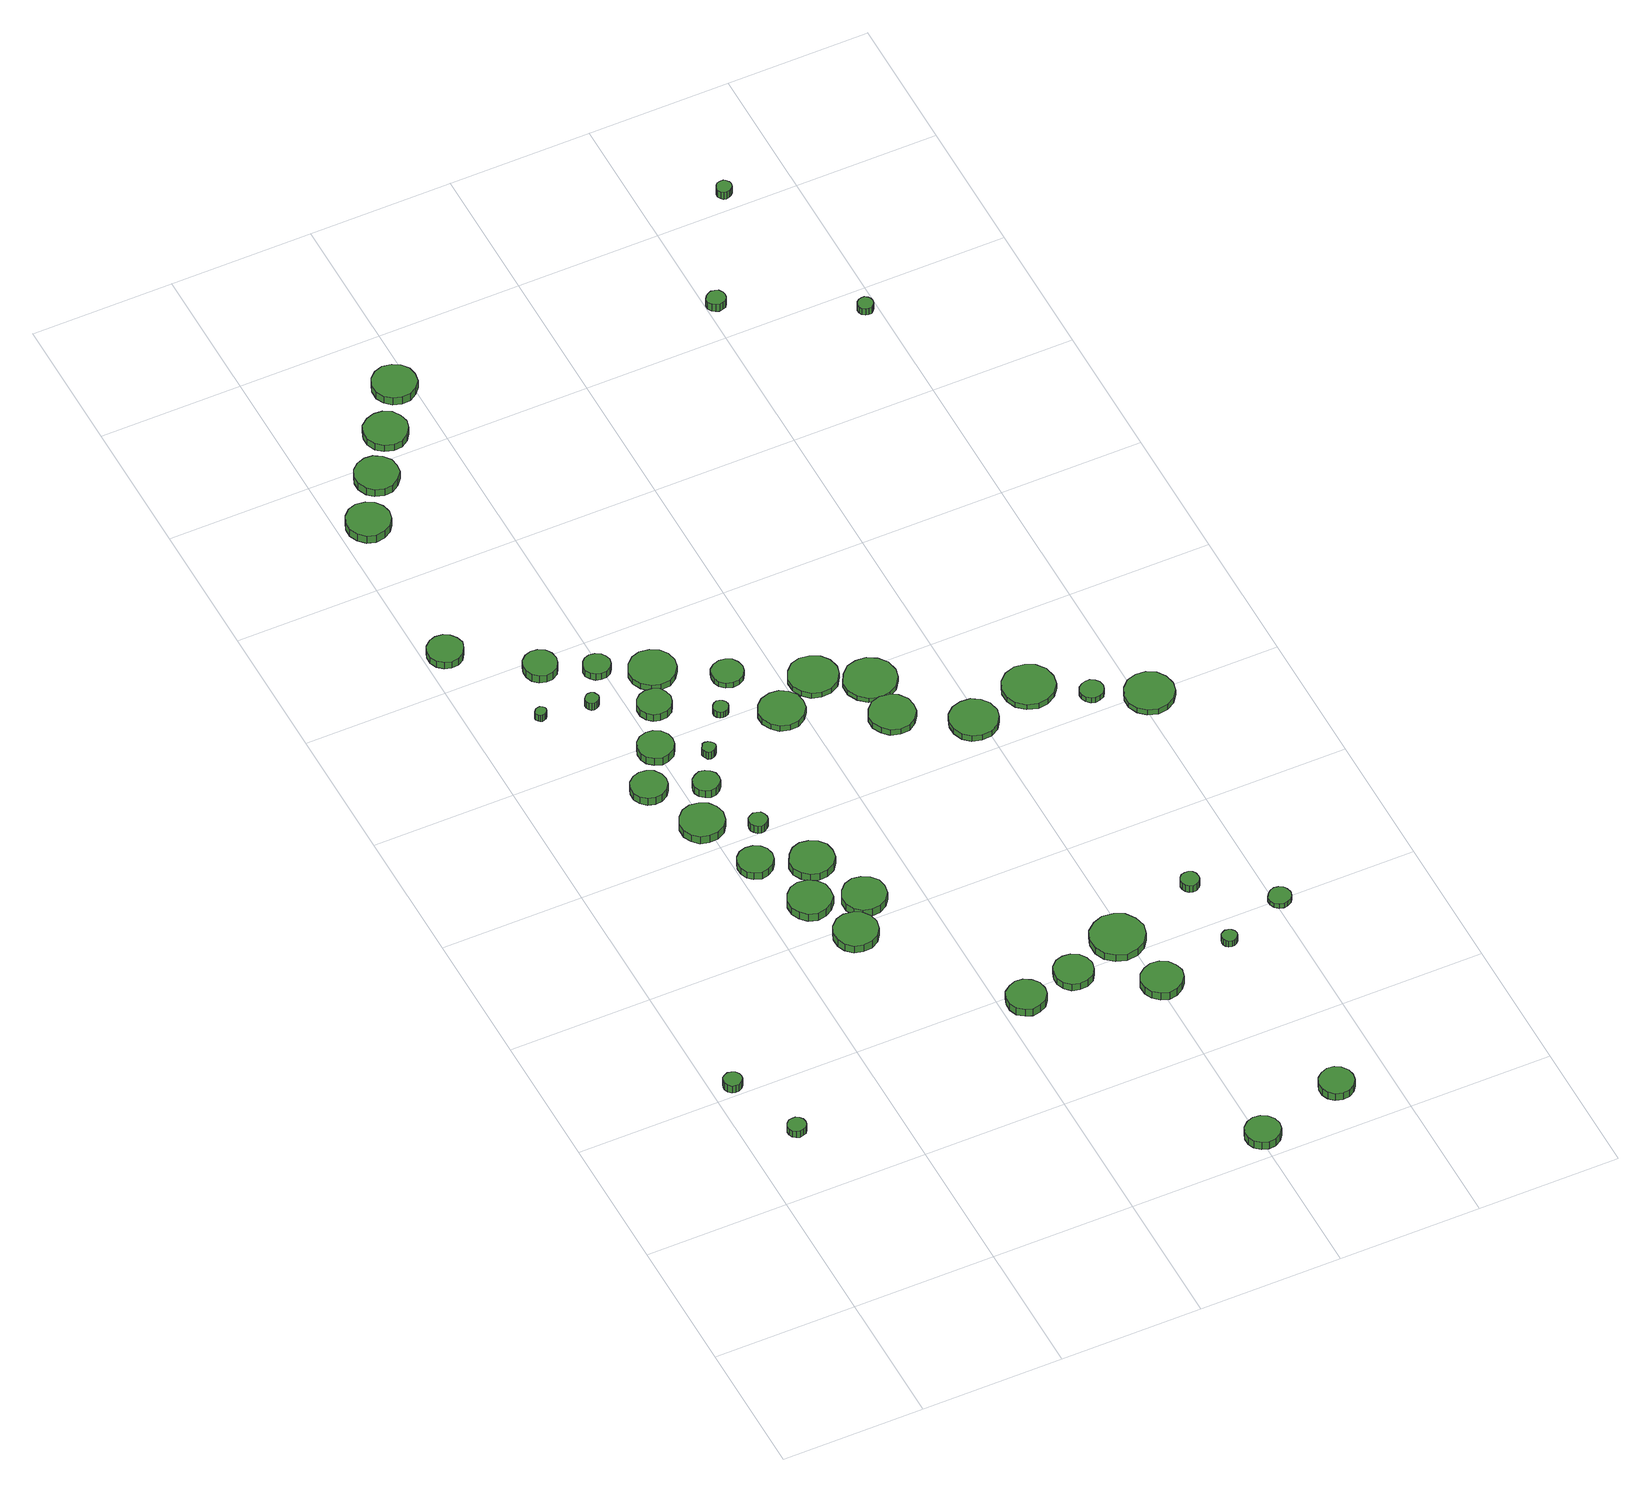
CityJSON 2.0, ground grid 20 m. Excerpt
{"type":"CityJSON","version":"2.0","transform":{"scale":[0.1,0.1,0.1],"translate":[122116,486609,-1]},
"CityObjects":{
"tree1":{"type":"SolitaryVegetationObject","attributes":{"function":"something"},"geometry":[{"type":"MultiSurface","lod":"1","boundaries":[[[0,1,2,3,4,5,6,7,8,9,10,11,12,13,14]],[[15,16,17,18,19,20,21,22,23,24,25,26,27,28,29]],[[0,29,28,1]],[[1,28,27,2]],[[2,27,26,3]],[[3,26,25,4]],[[4,25,24,5]],[[5,24,23,6]],[[6,23,22,7]],[[7,22,21,8]],[[8,21,20,9]],[[9,20,19,10]],[[10,19,18,11]],[[11,18,17,12]],[[12,17,16,13]],[[13,16,15,14]],[[14,15,29,0]]]}]},
"tree2":{"type":"SolitaryVegetationObject","attributes":{"function":"something"},"geometry":[{"type":"MultiSurface","lod":"1","boundaries":[[[30,31,32,33,34,35,36,37,38,39,40,41,42,43,44]],[[45,46,47,48,49,50,51,52,53,54,55,56,57,58,59]],[[30,59,58,31]],[[31,58,57,32]],[[32,57,56,33]],[[33,56,55,34]],[[34,55,54,35]],[[35,54,53,36]],[[36,53,52,37]],[[37,52,51,38]],[[38,51,50,39]],[[39,50,49,40]],[[40,49,48,41]],[[41,48,47,42]],[[42,47,46,43]],[[43,46,45,44]],[[44,45,59,30]]]}]},
"tree3":{"type":"SolitaryVegetationObject","attributes":{"function":"something"},"geometry":[{"type":"MultiSurface","lod":"1","boundaries":[[[60,61,62,63,64,65,66,67,68,69,70,71,72,73,74]],[[75,76,77,78,79,80,81,82,83,84,85,86,87,88,89]],[[60,89,88,61]],[[61,88,87,62]],[[62,87,86,63]],[[63,86,85,64]],[[64,85,84,65]],[[65,84,83,66]],[[66,83,82,67]],[[67,82,81,68]],[[68,81,80,69]],[[69,80,79,70]],[[70,79,78,71]],[[71,78,77,72]],[[72,77,76,73]],[[73,76,75,74]],[[74,75,89,60]]]}]},
"tree4":{"type":"SolitaryVegetationObject","attributes":{"function":"something"},"geometry":[{"type":"MultiSurface","lod":"1","boundaries":[[[90,91,92,93,94,95,96,97,98,99,100,101,102,103,104]],[[105,106,107,108,109,110,111,112,113,114,115,116,117,118,119]],[[90,119,118,91]],[[91,118,117,92]],[[92,117,116,93]],[[93,116,115,94]],[[94,115,114,95]],[[95,114,113,96]],[[96,113,112,97]],[[97,112,111,98]],[[98,111,110,99]],[[99,110,109,100]],[[100,109,108,101]],[[101,108,107,102]],[[102,107,106,103]],[[103,106,105,104]],[[104,105,119,90]]]}]},
"tree5":{"type":"SolitaryVegetationObject","attributes":{"function":"something"},"geometry":[{"type":"MultiSurface","lod":"1","boundaries":[[[120,121,122,123,124,125,126,127,128,129,130,131,132,133,134]],[[135,136,137,138,139,140,141,142,143,144,145,146,147,148,149]],[[120,149,148,121]],[[121,148,147,122]],[[122,147,146,123]],[[123,146,145,124]],[[124,145,144,125]],[[125,144,143,126]],[[126,143,142,127]],[[127,142,141,128]],[[128,141,140,129]],[[129,140,139,130]],[[130,139,138,131]],[[131,138,137,132]],[[132,137,136,133]],[[133,136,135,134]],[[134,135,149,120]]]}]},
"tree6":{"type":"SolitaryVegetationObject","attributes":{"function":"something"},"geometry":[{"type":"MultiSurface","lod":"1","boundaries":[[[150,151,152,153,154,155,156,157,158,159,160,161,162,163,164]],[[165,166,167,168,169,170,171,172,173,174,175,176,177,178,179]],[[150,179,178,151]],[[151,178,177,152]],[[152,177,176,153]],[[153,176,175,154]],[[154,175,174,155]],[[155,174,173,156]],[[156,173,172,157]],[[157,172,171,158]],[[158,171,170,159]],[[159,170,169,160]],[[160,169,168,161]],[[161,168,167,162]],[[162,167,166,163]],[[163,166,165,164]],[[164,165,179,150]]]}]},
"tree7":{"type":"SolitaryVegetationObject","attributes":{"function":"something"},"geometry":[{"type":"MultiSurface","lod":"1","boundaries":[[[180,181,182,183,184,185,186,187,188,189,190,191,192,193,194]],[[195,196,197,198,199,200,201,202,203,204,205,206,207,208,209]],[[180,209,208,181]],[[181,208,207,182]],[[182,207,206,183]],[[183,206,205,184]],[[184,205,204,185]],[[185,204,203,186]],[[186,203,202,187]],[[187,202,201,188]],[[188,201,200,189]],[[189,200,199,190]],[[190,199,198,191]],[[191,198,197,192]],[[192,197,196,193]],[[193,196,195,194]],[[194,195,209,180]]]}]},
"tree8":{"type":"SolitaryVegetationObject","attributes":{"function":"something"},"geometry":[{"type":"MultiSurface","lod":"1","boundaries":[[[210,211,212,213,214,215,216,217,218,219,220,221,222,223,224]],[[225,226,227,228,229,230,231,232,233,234,235,236,237,238,239]],[[210,239,238,211]],[[211,238,237,212]],[[212,237,236,213]],[[213,236,235,214]],[[214,235,234,215]],[[215,234,233,216]],[[216,233,232,217]],[[217,232,231,218]],[[218,231,230,219]],[[219,230,229,220]],[[220,229,228,221]],[[221,228,227,222]],[[222,227,226,223]],[[223,226,225,224]],[[224,225,239,210]]]}]},
"tree9":{"type":"SolitaryVegetationObject","attributes":{"function":"something"},"geometry":[{"type":"MultiSurface","lod":"1","boundaries":[[[240,241,242,243,244,245,246,247,248,249,250,251,252,253,254]],[[255,256,257,258,259,260,261,262,263,264,265,266,267,268,269]],[[240,269,268,241]],[[241,268,267,242]],[[242,267,266,243]],[[243,266,265,244]],[[244,265,264,245]],[[245,264,263,246]],[[246,263,262,247]],[[247,262,261,248]],[[248,261,260,249]],[[249,260,259,250]],[[250,259,258,251]],[[251,258,257,252]],[[252,257,256,253]],[[253,256,255,254]],[[254,255,269,240]]]}]},
"tree10":{"type":"SolitaryVegetationObject","attributes":{"function":"something"},"geometry":[{"type":"MultiSurface","lod":"1","boundaries":[[[270,271,272,273,274,275,276,277,278,279,280,281,282,283,284]],[[285,286,287,288,289,290,291,292,293,294,295,296,297,298,299]],[[270,299,298,271]],[[271,298,297,272]],[[272,297,296,273]],[[273,296,295,274]],[[274,295,294,275]],[[275,294,293,276]],[[276,293,292,277]],[[277,292,291,278]],[[278,291,290,279]],[[279,290,289,280]],[[280,289,288,281]],[[281,288,287,282]],[[282,287,286,283]],[[283,286,285,284]],[[284,285,299,270]]]}]},
"tree11":{"type":"SolitaryVegetationObject","attributes":{"function":"something"},"geometry":[{"type":"MultiSurface","lod":"1","boundaries":[[[300,301,302,303,304,305,306,307,308,309,310,311,312,313,314]],[[315,316,317,318,319,320,321,322,323,324,325,326,327,328,329]],[[300,329,328,301]],[[301,328,327,302]],[[302,327,326,303]],[[303,326,325,304]],[[304,325,324,305]],[[305,324,323,306]],[[306,323,322,307]],[[307,322,321,308]],[[308,321,320,309]],[[309,320,319,310]],[[310,319,318,311]],[[311,318,317,312]],[[312,317,316,313]],[[313,316,315,314]],[[314,315,329,300]]]}]},
"tree12":{"type":"SolitaryVegetationObject","attributes":{"function":"something"},"geometry":[{"type":"MultiSurface","lod":"1","boundaries":[[[330,331,332,333,334,335,336,337,338,339,340,341,342,343,344]],[[345,346,347,348,349,350,351,352,353,354,355,356,357,358,359]],[[330,359,358,331]],[[331,358,357,332]],[[332,357,356,333]],[[333,356,355,334]],[[334,355,354,335]],[[335,354,353,336]],[[336,353,352,337]],[[337,352,351,338]],[[338,351,350,339]],[[339,350,349,340]],[[340,349,348,341]],[[341,348,347,342]],[[342,347,346,343]],[[343,346,345,344]],[[344,345,359,330]]]}]},
"tree13":{"type":"SolitaryVegetationObject","attributes":{"function":"something"},"geometry":[{"type":"MultiSurface","lod":"1","boundaries":[[[360,361,362,363,364,365,366,367,368,369,370,371,372,373,374]],[[375,376,377,378,379,380,381,382,383,384,385,386,387,388,389]],[[360,389,388,361]],[[361,388,387,362]],[[362,387,386,363]],[[363,386,385,364]],[[364,385,384,365]],[[365,384,383,366]],[[366,383,382,367]],[[367,382,381,368]],[[368,381,380,369]],[[369,380,379,370]],[[370,379,378,371]],[[371,378,377,372]],[[372,377,376,373]],[[373,376,375,374]],[[374,375,389,360]]]}]},
"tree14":{"type":"SolitaryVegetationObject","attributes":{"function":"something"},"geometry":[{"type":"MultiSurface","lod":"1","boundaries":[[[390,391,392,393,394,395,396,397,398,399,400,401,402,403,404]],[[405,406,407,408,409,410,411,412,413,414,415,416,417,418,419]],[[390,419,418,391]],[[391,418,417,392]],[[392,417,416,393]],[[393,416,415,394]],[[394,415,414,395]],[[395,414,413,396]],[[396,413,412,397]],[[397,412,411,398]],[[398,411,410,399]],[[399,410,409,400]],[[400,409,408,401]],[[401,408,407,402]],[[402,407,406,403]],[[403,406,405,404]],[[404,405,419,390]]]}]},
"tree15":{"type":"SolitaryVegetationObject","attributes":{"function":"something"},"geometry":[{"type":"MultiSurface","lod":"1","boundaries":[[[420,421,422,423,424,425,426,427,428,429,430,431,432,433,434]],[[435,436,437,438,439,440,441,442,443,444,445,446,447,448,449]],[[420,449,448,421]],[[421,448,447,422]],[[422,447,446,423]],[[423,446,445,424]],[[424,445,444,425]],[[425,444,443,426]],[[426,443,442,427]],[[427,442,441,428]],[[428,441,440,429]],[[429,440,439,430]],[[430,439,438,431]],[[431,438,437,432]],[[432,437,436,433]],[[433,436,435,434]],[[434,435,449,420]]]}]},
"tree16":{"type":"SolitaryVegetationObject","attributes":{"function":"something"},"geometry":[{"type":"MultiSurface","lod":"1","boundaries":[[[450,451,452,453,454,455,456,457,458,459,460,461,462,463,464]],[[465,466,467,468,469,470,471,472,473,474,475,476,477,478,479]],[[450,479,478,451]],[[451,478,477,452]],[[452,477,476,453]],[[453,476,475,454]],[[454,475,474,455]],[[455,474,473,456]],[[456,473,472,457]],[[457,472,471,458]],[[458,471,470,459]],[[459,470,469,460]],[[460,469,468,461]],[[461,468,467,462]],[[462,467,466,463]],[[463,466,465,464]],[[464,465,479,450]]]}]},
"tree17":{"type":"SolitaryVegetationObject","attributes":{"function":"something"},"geometry":[{"type":"MultiSurface","lod":"1","boundaries":[[[480,481,482,483,484,485,486,487,488,489,490,491,492,493,494]],[[495,496,497,498,499,500,501,502,503,504,505,506,507,508,509]],[[480,509,508,481]],[[481,508,507,482]],[[482,507,506,483]],[[483,506,505,484]],[[484,505,504,485]],[[485,504,503,486]],[[486,503,502,487]],[[487,502,501,488]],[[488,501,500,489]],[[489,500,499,490]],[[490,499,498,491]],[[491,498,497,492]],[[492,497,496,493]],[[493,496,495,494]],[[494,495,509,480]]]}]},
"tree18":{"type":"SolitaryVegetationObject","attributes":{"function":"something"},"geometry":[{"type":"MultiSurface","lod":"1","boundaries":[[[510,511,512,513,514,515,516,517,518,519,520,521,522,523,524]],[[525,526,527,528,529,530,531,532,533,534,535,536,537,538,539]],[[510,539,538,511]],[[511,538,537,512]],[[512,537,536,513]],[[513,536,535,514]],[[514,535,534,515]],[[515,534,533,516]],[[516,533,532,517]],[[517,532,531,518]],[[518,531,530,519]],[[519,530,529,520]],[[520,529,528,521]],[[521,528,527,522]],[[522,527,526,523]],[[523,526,525,524]],[[524,525,539,510]]]}]},
"tree19":{"type":"SolitaryVegetationObject","attributes":{"function":"something"},"geometry":[{"type":"MultiSurface","lod":"1","boundaries":[[[540,541,542,543,544,545,546,547,548,549,550,551,552,553,554]],[[555,556,557,558,559,560,561,562,563,564,565,566,567,568,569]],[[540,569,568,541]],[[541,568,567,542]],[[542,567,566,543]],[[543,566,565,544]],[[544,565,564,545]],[[545,564,563,546]],[[546,563,562,547]],[[547,562,561,548]],[[548,561,560,549]],[[549,560,559,550]],[[550,559,558,551]],[[551,558,557,552]],[[552,557,556,553]],[[553,556,555,554]],[[554,555,569,540]]]}]},
"tree20":{"type":"SolitaryVegetationObject","attributes":{"function":"something"},"geometry":[{"type":"MultiSurface","lod":"1","boundaries":[[[570,571,572,573,574,575,576,577,578,579,580,581,582,583,584]],[[585,586,587,588,589,590,591,592,593,594,595,596,597,598,599]],[[570,599,598,571]],[[571,598,597,572]],[[572,597,596,573]],[[573,596,595,574]],[[574,595,594,575]],[[575,594,593,576]],[[576,593,592,577]],[[577,592,591,578]],[[578,591,590,579]],[[579,590,589,580]],[[580,589,588,581]],[[581,588,587,582]],[[582,587,586,583]],[[583,586,585,584]],[[584,585,599,570]]]}]},
"tree21":{"type":"SolitaryVegetationObject","attributes":{"function":"something"},"geometry":[{"type":"MultiSurface","lod":"1","boundaries":[[[600,601,602,603,604,605,606,607,608,609,610,611,612,613,614]],[[615,616,617,618,619,620,621,622,623,624,625,626,627,628,629]],[[600,629,628,601]],[[601,628,627,602]],[[602,627,626,603]],[[603,626,625,604]],[[604,625,624,605]],[[605,624,623,606]],[[606,623,622,607]],[[607,622,621,608]],[[608,621,620,609]],[[609,620,619,610]],[[610,619,618,611]],[[611,618,617,612]],[[612,617,616,613]],[[613,616,615,614]],[[614,615,629,600]]]}]},
"tree22":{"type":"SolitaryVegetationObject","attributes":{"function":"something"},"geometry":[{"type":"MultiSurface","lod":"1","boundaries":[[[630,631,632,633,634,635,636,637,638,639,640,641,642,643,644]],[[645,646,647,648,649,650,651,652,653,654,655,656,657,658,659]],[[630,659,658,631]],[[631,658,657,632]],[[632,657,656,633]],[[633,656,655,634]],[[634,655,654,635]],[[635,654,653,636]],[[636,653,652,637]],[[637,652,651,638]],[[638,651,650,639]],[[639,650,649,640]],[[640,649,648,641]],[[641,648,647,642]],[[642,647,646,643]],[[643,646,645,644]],[[644,645,659,630]]]}]},
"tree23":{"type":"SolitaryVegetationObject","attributes":{"function":"something"},"geometry":[{"type":"MultiSurface","lod":"1","boundaries":[[[660,661,662,663,664,665,666,667,668,669,670,671,672,673,674]],[[675,676,677,678,679,680,681,682,683,684,685,686,687,688,689]],[[660,689,688,661]],[[661,688,687,662]],[[662,687,686,663]],[[663,686,685,664]],[[664,685,684,665]],[[665,684,683,666]],[[666,683,682,667]],[[667,682,681,668]],[[668,681,680,669]],[[669,680,679,670]],[[670,679,678,671]],[[671,678,677,672]],[[672,677,676,673]],[[673,676,675,674]],[[674,675,689,660]]]}]},
"tree24":{"type":"SolitaryVegetationObject","attributes":{"function":"something"},"geometry":[{"type":"MultiSurface","lod":"1","boundaries":[[[690,691,692,693,694,695,696,697,698,699,700,701,702,703,704]],[[705,706,707,708,709,710,711,712,713,714,715,716,717,718,719]],[[690,719,718,691]],[[691,718,717,692]],[[692,717,716,693]],[[693,716,715,694]],[[694,715,714,695]],[[695,714,713,696]],[[696,713,712,697]],[[697,712,711,698]],[[698,711,710,699]],[[699,710,709,700]],[[700,709,708,701]],[[701,708,707,702]],[[702,707,706,703]],[[703,706,705,704]],[[704,705,719,690]]]}]},
"tree25":{"type":"SolitaryVegetationObject","attributes":{"function":"something"},"geometry":[{"type":"MultiSurface","lod":"1","boundaries":[[[720,721,722,723,724,725,726,727,728,729,730,731,732,733,734]],[[735,736,737,738,739,740,741,742,743,744,745,746,747,748,749]],[[720,749,748,721]],[[721,748,747,722]],[[722,747,746,723]],[[723,746,745,724]],[[724,745,744,725]],[[725,744,743,726]],[[726,743,742,727]],[[727,742,741,728]],[[728,741,740,729]],[[729,740,739,730]],[[730,739,738,731]],[[731,738,737,732]],[[732,737,736,733]],[[733,736,735,734]],[[734,735,749,720]]]}]},
"tree26":{"type":"SolitaryVegetationObject","attributes":{"function":"something"},"geometry":[{"type":"MultiSurface","lod":"1","boundaries":[[[750,751,752,753,754,755,756,757,758,759,760,761,762,763,764]],[[765,766,767,768,769,770,771,772,773,774,775,776,777,778,779]],[[750,779,778,751]],[[751,778,777,752]],[[752,777,776,753]],[[753,776,775,754]],[[754,775,774,755]],[[755,774,773,756]],[[756,773,772,757]],[[757,772,771,758]],[[758,771,770,759]],[[759,770,769,760]],[[760,769,768,761]],[[761,768,767,762]],[[762,767,766,763]],[[763,766,765,764]],[[764,765,779,750]]]}]},
"tree27":{"type":"SolitaryVegetationObject","attributes":{"function":"something"},"geometry":[{"type":"MultiSurface","lod":"1","boundaries":[[[780,781,782,783,784,785,786,787,788,789,790,791,792,793,794]],[[795,796,797,798,799,800,801,802,803,804,805,806,807,808,809]],[[780,809,808,781]],[[781,808,807,782]],[[782,807,806,783]],[[783,806,805,784]],[[784,805,804,785]],[[785,804,803,786]],[[786,803,802,787]],[[787,802,801,788]],[[788,801,800,789]],[[789,800,799,790]],[[790,799,798,791]],[[791,798,797,792]],[[792,797,796,793]],[[793,796,795,794]],[[794,795,809,780]]]}]},
"tree28":{"type":"SolitaryVegetationObject","attributes":{"function":"something"},"geometry":[{"type":"MultiSurface","lod":"1","boundaries":[[[810,811,812,813,814,815,816,817,818,819,820,821,822,823,824]],[[825,826,827,828,829,830,831,832,833,834,835,836,837,838,839]],[[810,839,838,811]],[[811,838,837,812]],[[812,837,836,813]],[[813,836,835,814]],[[814,835,834,815]],[[815,834,833,816]],[[816,833,832,817]],[[817,832,831,818]],[[818,831,830,819]],[[819,830,829,820]],[[820,829,828,821]],[[821,828,827,822]],[[822,827,826,823]],[[823,826,825,824]],[[824,825,839,810]]]}]},
"tree29":{"type":"SolitaryVegetationObject","attributes":{"function":"something"},"geometry":[{"type":"MultiSurface","lod":"1","boundaries":[[[840,841,842,843,844,845,846,847,848,849,850,851,852,853,854]],[[855,856,857,858,859,860,861,862,863,864,865,866,867,868,869]],[[840,869,868,841]],[[841,868,867,842]],[[842,867,866,843]],[[843,866,865,844]],[[844,865,864,845]],[[845,864,863,846]],[[846,863,862,847]],[[847,862,861,848]],[[848,861,860,849]],[[849,860,859,850]],[[850,859,858,851]],[[851,858,857,852]],[[852,857,856,853]],[[853,856,855,854]],[[854,855,869,840]]]}]},
"tree30":{"type":"SolitaryVegetationObject","attributes":{"function":"something"},"geometry":[{"type":"MultiSurface","lod":"1","boundaries":[[[870,871,872,873,874,875,876,877,878,879,880,881,882,883,884]],[[885,886,887,888,889,890,891,892,893,894,895,896,897,898,899]],[[870,899,898,871]],[[871,898,897,872]],[[872,897,896,873]],[[873,896,895,874]],[[874,895,894,875]],[[875,894,893,876]],[[876,893,892,877]],[[877,892,891,878]],[[878,891,890,879]],[[879,890,889,880]],[[880,889,888,881]],[[881,888,887,882]],[[882,887,886,883]],[[883,886,885,884]],[[884,885,899,870]]]}]},
"tree31":{"type":"SolitaryVegetationObject","attributes":{"function":"something"},"geometry":[{"type":"MultiSurface","lod":"1","boundaries":[[[900,901,902,903,904,905,906,907,908,909,910,911,912,913,914]],[[915,916,917,918,919,920,921,922,923,924,925,926,927,928,929]],[[900,929,928,901]],[[901,928,927,902]],[[902,927,926,903]],[[903,926,925,904]],[[904,925,924,905]],[[905,924,923,906]],[[906,923,922,907]],[[907,922,921,908]],[[908,921,920,909]],[[909,920,919,910]],[[910,919,918,911]],[[911,918,917,912]],[[912,917,916,913]],[[913,916,915,914]],[[914,915,929,900]]]}]},
"tree32":{"type":"SolitaryVegetationObject","attributes":{"function":"something"},"geometry":[{"type":"MultiSurface","lod":"1","boundaries":[[[930,931,932,933,934,935,936,937,938,939,940,941,942,943,944]],[[945,946,947,948,949,950,951,952,953,954,955,956,957,958,959]],[[930,959,958,931]],[[931,958,957,932]],[[932,957,956,933]],[[933,956,955,934]],[[934,955,954,935]],[[935,954,953,936]],[[936,953,952,937]],[[937,952,951,938]],[[938,951,950,939]],[[939,950,949,940]],[[940,949,948,941]],[[941,948,947,942]],[[942,947,946,943]],[[943,946,945,944]],[[944,945,959,930]]]}]},
"tree33":{"type":"SolitaryVegetationObject","attributes":{"function":"something"},"geometry":[{"type":"MultiSurface","lod":"1","boundaries":[[[960,961,962,963,964,965,966,967,968,969,970,971,972,973,974]],[[975,976,977,978,979,980,981,982,983,984,985,986,987,988,989]],[[960,989,988,961]],[[961,988,987,962]],[[962,987,986,963]],[[963,986,985,964]],[[964,985,984,965]],[[965,984,983,966]],[[966,983,982,967]],[[967,982,981,968]],[[968,981,980,969]],[[969,980,979,970]],[[970,979,978,971]],[[971,978,977,972]],[[972,977,976,973]],[[973,976,975,974]],[[974,975,989,960]]]}]},
"tree34":{"type":"SolitaryVegetationObject","attributes":{"function":"something"},"geometry":[{"type":"MultiSurface","lod":"1","boundaries":[[[990,991,992,993,994,995,996,997,998,999,1000,1001,1002,1003,1004]],[[1005,1006,1007,1008,1009,1010,1011,1012,1013,1014,1015,1016,1017,1018,1019]],[[990,1019,1018,991]],[[991,1018,1017,992]],[[992,1017,1016,993]],[[993,1016,1015,994]],[[994,1015,1014,995]],[[995,1014,1013,996]],[[996,1013,1012,997]],[[997,1012,1011,998]],[[998,1011,1010,999]],[[999,1010,1009,1000]],[[1000,1009,1008,1001]],[[1001,1008,1007,1002]],[[1002,1007,1006,1003]],[[1003,1006,1005,1004]],[[1004,1005,1019,990]]]}]},
"tree35":{"type":"SolitaryVegetationObject","attributes":{"function":"something"},"geometry":[{"type":"MultiSurface","lod":"1","boundaries":[[[1020,1021,1022,1023,1024,1025,1026,1027,1028,1029,1030,1031,1032,1033,1034]],[[1035,1036,1037,1038,1039,1040,1041,1042,1043,1044,1045,1046,1047,1048,1049]],[[1020,1049,1048,1021]],[[1021,1048,1047,1022]],[[1022,1047,1046,1023]],[[1023,1046,1045,1024]],[[1024,1045,1044,1025]],[[1025,1044,1043,1026]],[[1026,1043,1042,1027]],[[1027,1042,1041,1028]],[[1028,1041,1040,1029]],[[1029,1040,1039,1030]],[[1030,1039,1038,1031]],[[1031,1038,1037,1032]],[[1032,1037,1036,1033]],[[1033,1036,1035,1034]],[[1034,1035,1049,1020]]]}]},
"tree36":{"type":"SolitaryVegetationObject","attributes":{"function":"something"},"geometry":[{"type":"MultiSurface","lod":"1","boundaries":[[[1050,1051,1052,1053,1054,1055,1056,1057,1058,1059,1060,1061,1062,1063,1064]],[[1065,1066,1067,1068,1069,1070,1071,1072,1073,1074,1075,1076,1077,1078,1079]],[[1050,1079,1078,1051]],[[1051,1078,1077,1052]],[[1052,1077,1076,1053]],[[1053,1076,1075,1054]],[[1054,1075,1074,1055]],[[1055,1074,1073,1056]],[[1056,1073,1072,1057]],[[1057,1072,1071,1058]],[[1058,1071,1070,1059]],[[1059,1070,1069,1060]],[[1060,1069,1068,1061]],[[1061,1068,1067,1062]],[[1062,1067,1066,1063]],[[1063,1066,1065,1064]],[[1064,1065,1079,1050]]]}]},
"tree37":{"type":"SolitaryVegetationObject","attributes":{"function":"something"},"geometry":[{"type":"MultiSurface","lod":"1","boundaries":[[[1080,1081,1082,1083,1084,1085,1086,1087,1088,1089,1090,1091,1092,1093,1094]],[[1095,1096,1097,1098,1099,1100,1101,1102,1103,1104,1105,1106,1107,1108,1109]],[[1080,1109,1108,1081]],[[1081,1108,1107,1082]],[[1082,1107,1106,1083]],[[1083,1106,1105,1084]],[[1084,1105,1104,1085]],[[1085,1104,1103,1086]],[[1086,1103,1102,1087]],[[1087,1102,1101,1088]],[[1088,1101,1100,1089]],[[1089,1100,1099,1090]],[[1090,1099,1098,1091]],[[1091,1098,1097,1092]],[[1092,1097,1096,1093]],[[1093,1096,1095,1094]],[[1094,1095,1109,1080]]]}]},
"tree38":{"type":"SolitaryVegetationObject","attributes":{"function":"something"},"geometry":[{"type":"MultiSurface","lod":"1","boundaries":[[[1110,1111,1112,1113,1114,1115,1116,1117,1118,1119,1120,1121,1122,1123,1124]],[[1125,1126,1127,1128,1129,1130,1131,1132,1133,1134,1135,1136,1137,1138,1139]],[[1110,1139,1138,1111]],[[1111,1138,1137,1112]],[[1112,1137,1136,1113]],[[1113,1136,1135,1114]],[[1114,1135,1134,1115]],[[1115,1134,1133,1116]],[[1116,1133,1132,1117]],[[1117,1132,1131,1118]],[[1118,1131,1130,1119]],[[1119,1130,1129,1120]],[[1120,1129,1128,1121]],[[1121,1128,1127,1122]],[[1122,1127,1126,1123]],[[1123,1126,1125,1124]],[[1124,1125,1139,1110]]]}]},
"tree39":{"type":"SolitaryVegetationObject","attributes":{"function":"something"},"geometry":[{"type":"MultiSurface","lod":"1","boundaries":[[[1140,1141,1142,1143,1144,1145,1146,1147,1148,1149,1150,1151,1152,1153,1154]],[[1155,1156,1157,1158,1159,1160,1161,1162,1163,1164,1165,1166,1167,1168,1169]],[[1140,1169,1168,1141]],[[1141,1168,1167,1142]],[[1142,1167,1166,1143]],[[1143,1166,1165,1144]],[[1144,1165,1164,1145]],[[1145,1164,1163,1146]],[[1146,1163,1162,1147]],[[1147,1162,1161,1148]],[[1148,1161,1160,1149]],[[1149,1160,1159,1150]],[[1150,1159,1158,1151]],[[1151,1158,1157,1152]],[[1152,1157,1156,1153]],[[1153,1156,1155,1154]],[[1154,1155,1169,1140]]]}]},
"tree40":{"type":"SolitaryVegetationObject","attributes":{"function":"something"},"geometry":[{"type":"MultiSurface","lod":"1","boundaries":[[[1170,1171,1172,1173,1174,1175,1176,1177,1178,1179,1180,1181,1182,1183,1184]],[[1185,1186,1187,1188,1189,1190,1191,1192,1193,1194,1195,1196,1197,1198,1199]],[[1170,1199,1198,1171]],[[1171,1198,1197,1172]],[[1172,1197,1196,1173]],[[1173,1196,1195,1174]],[[1174,1195,1194,1175]],[[1175,1194,1193,1176]],[[1176,1193,1192,1177]],[[1177,1192,1191,1178]],[[1178,1191,1190,1179]],[[1179,1190,1189,1180]],[[1180,1189,1188,1181]],[[1181,1188,1187,1182]],[[1182,1187,1186,1183]],[[1183,1186,1185,1184]],[[1184,1185,1199,1170]]]}]},
"tree41":{"type":"SolitaryVegetationObject","attributes":{"function":"something"},"geometry":[{"type":"MultiSurface","lod":"1","boundaries":[[[1200,1201,1202,1203,1204,1205,1206,1207,1208,1209,1210,1211,1212,1213,1214]],[[1215,1216,1217,1218,1219,1220,1221,1222,1223,1224,1225,1226,1227,1228,1229]],[[1200,1229,1228,1201]],[[1201,1228,1227,1202]],[[1202,1227,1226,1203]],[[1203,1226,1225,1204]],[[1204,1225,1224,1205]],[[1205,1224,1223,1206]],[[1206,1223,1222,1207]],[[1207,1222,1221,1208]],[[1208,1221,1220,1209]],[[1209,1220,1219,1210]],[[1210,1219,1218,1211]],[[1211,1218,1217,1212]],[[1212,1217,1216,1213]],[[1213,1216,1215,1214]],[[1214,1215,1229,1200]]]}]},
"tree42":{"type":"SolitaryVegetationObject","attributes":{"function":"something"},"geometry":[{"type":"MultiSurface","lod":"1","boundaries":[[[1230,1231,1232,1233,1234,1235,1236,1237,1238,1239,1240,1241,1242,1243,1244]],[[1245,1246,1247,1248,1249,1250,1251,1252,1253,1254,1255,1256,1257,1258,1259]],[[1230,1259,1258,1231]],[[1231,1258,1257,1232]],[[1232,1257,1256,1233]],[[1233,1256,1255,1234]],[[1234,1255,1254,1235]],[[1235,1254,1253,1236]],[[1236,1253,1252,1237]],[[1237,1252,1251,1238]],[[1238,1251,1250,1239]],[[1239,1250,1249,1240]],[[1240,1249,1248,1241]],[[1241,1248,1247,1242]],[[1242,1247,1246,1243]],[[1243,1246,1245,1244]],[[1244,1245,1259,1230]]]}]},
"tree43":{"type":"SolitaryVegetationObject","attributes":{"function":"something"},"geometry":[{"type":"MultiSurface","lod":"1","boundaries":[[[1260,1261,1262,1263,1264,1265,1266,1267,1268,1269,1270,1271,1272,1273,1274]],[[1275,1276,1277,1278,1279,1280,1281,1282,1283,1284,1285,1286,1287,1288,1289]],[[1260,1289,1288,1261]],[[1261,1288,1287,1262]],[[1262,1287,1286,1263]],[[1263,1286,1285,1264]],[[1264,1285,1284,1265]],[[1265,1284,1283,1266]],[[1266,1283,1282,1267]],[[1267,1282,1281,1268]],[[1268,1281,1280,1269]],[[1269,1280,1279,1270]],[[1270,1279,1278,1271]],[[1271,1278,1277,1272]],[[1272,1277,1276,1273]],[[1273,1276,1275,1274]],[[1274,1275,1289,1260]]]}]},
"tree44":{"type":"SolitaryVegetationObject","attributes":{"function":"something"},"geometry":[{"type":"MultiSurface","lod":"1","boundaries":[[[1290,1291,1292,1293,1294,1295,1296,1297,1298,1299,1300,1301,1302,1303,1304]],[[1305,1306,1307,1308,1309,1310,1311,1312,1313,1314,1315,1316,1317,1318,1319]],[[1290,1319,1318,1291]],[[1291,1318,1317,1292]],[[1292,1317,1316,1293]],[[1293,1316,1315,1294]],[[1294,1315,1314,1295]],[[1295,1314,1313,1296]],[[1296,1313,1312,1297]],[[1297,1312,1311,1298]],[[1298,1311,1310,1299]],[[1299,1310,1309,1300]],[[1300,1309,1308,1301]],[[1301,1308,1307,1302]],[[1302,1307,1306,1303]],[[1303,1306,1305,1304]],[[1304,1305,1319,1290]]]}]},
"tree45":{"type":"SolitaryVegetationObject","attributes":{"function":"something"},"geometry":[{"type":"MultiSurface","lod":"1","boundaries":[[[1320,1321,1322,1323,1324,1325,1326,1327,1328,1329,1330,1331,1332,1333,1334]],[[1335,1336,1337,1338,1339,1340,1341,1342,1343,1344,1345,1346,1347,1348,1349]],[[1320,1349,1348,1321]],[[1321,1348,1347,1322]],[[1322,1347,1346,1323]],[[1323,1346,1345,1324]],[[1324,1345,1344,1325]],[[1325,1344,1343,1326]],[[1326,1343,1342,1327]],[[1327,1342,1341,1328]],[[1328,1341,1340,1329]],[[1329,1340,1339,1330]],[[1330,1339,1338,1331]],[[1331,1338,1337,1332]],[[1332,1337,1336,1333]],[[1333,1336,1335,1334]],[[1334,1335,1349,1320]]]}]},
"tree46":{"type":"SolitaryVegetationObject","attributes":{"function":"something"},"geometry":[{"type":"MultiSurface","lod":"1","boundaries":[[[1350,1351,1352,1353,1354,1355,1356,1357,1358,1359,1360,1361,1362,1363,1364]],[[1365,1366,1367,1368,1369,1370,1371,1372,1373,1374,1375,1376,1377,1378,1379]],[[1350,1379,1378,1351]],[[1351,1378,1377,1352]],[[1352,1377,1376,1353]],[[1353,1376,1375,1354]],[[1354,1375,1374,1355]],[[1355,1374,1373,1356]],[[1356,1373,1372,1357]],[[1357,1372,1371,1358]],[[1358,1371,1370,1359]],[[1359,1370,1369,1360]],[[1360,1369,1368,1361]],[[1361,1368,1367,1362]],[[1362,1367,1366,1363]],[[1363,1366,1365,1364]],[[1364,1365,1379,1350]]]}]}
},
"vertices":[
[39,410,29],[38,415,29],[35,420,29],[30,422,29],[25,423,29],[20,421,29],[16,418,29],[14,413,29],[14,408,29],[16,403,29],[20,399,29],[25,398,29],[30,398,29],[35,401,29],[38,405,29],[38,405,16],[35,401,16],[30,398,16],[25,398,16],[20,399,16],[16,403,16],[14,408,16],[14,413,16],[16,418,16],[20,421,16],[25,423,16],[30,422,16],[35,420,16],[38,415,16],[39,410,16],
[77,300,32],[76,305,32],[73,309,32],[68,312,32],[63,312,32],[58,311,32],[54,307,32],[52,302,32],[52,297,32],[54,292,32],[58,289,32],[63,287,32],[68,288,32],[73,290,32],[76,295,32],[76,295,20],[73,290,20],[68,288,20],[63,287,20],[58,289,20],[54,292,20],[52,297,20],[52,302,20],[54,307,20],[58,311,20],[63,312,20],[68,312,20],[73,309,20],[76,305,20],[77,300,20],
[52,1254,27],[49,1264,27],[43,1272,27],[35,1277,27],[24,1278,27],[15,1275,27],[7,1268,27],[3,1259,27],[3,1248,27],[7,1239,27],[15,1232,27],[24,1229,27],[35,1230,27],[43,1235,27],[49,1244,27],[49,1244,15],[43,1235,15],[35,1230,15],[24,1229,15],[15,1232,15],[7,1239,15],[3,1248,15],[3,1259,15],[7,1268,15],[15,1275,15],[24,1278,15],[35,1277,15],[43,1272,15],[49,1264,15],[52,1254,15],
[98,1102,26],[97,1105,26],[95,1107,26],[92,1109,26],[89,1109,26],[86,1108,26],[84,1106,26],[82,1103,26],[82,1100,26],[84,1097,26],[86,1095,26],[89,1094,26],[92,1095,26],[95,1096,26],[97,1099,26],[97,1099,14],[95,1096,14],[92,1095,14],[89,1094,14],[86,1095,14],[84,1097,14],[82,1100,14],[82,1103,14],[84,1106,14],[86,1108,14],[89,1109,14],[92,1109,14],[95,1107,14],[97,1105,14],[98,1102,14],
[183,924,26],[181,934,26],[175,943,26],[166,948,26],[156,949,26],[146,946,26],[138,939,26],[134,930,26],[134,919,26],[138,910,26],[146,903,26],[156,900,26],[166,901,26],[175,906,26],[181,914,26],[181,914,13],[175,906,13],[166,901,13],[156,900,13],[146,903,13],[138,910,13],[134,919,13],[134,930,13],[138,939,13],[146,946,13],[156,949,13],[166,948,13],[175,943,13],[181,934,13],[183,924,13],
[223,839,26],[220,851,26],[213,861,26],[202,867,26],[189,869,26],[177,865,26],[168,856,26],[163,845,26],[163,832,26],[168,821,26],[177,812,26],[189,809,26],[202,810,26],[213,816,26],[220,826,26],[220,826,13],[213,816,13],[202,810,13],[189,809,13],[177,812,13],[168,821,13],[163,832,13],[163,845,13],[168,856,13],[177,865,13],[189,869,13],[202,867,13],[213,861,13],[220,851,13],[223,839,13],
[248,746,26],[246,756,26],[240,764,26],[231,769,26],[221,770,26],[211,767,26],[204,760,26],[200,751,26],[200,741,26],[204,731,26],[211,725,26],[221,721,26],[231,723,26],[240,728,26],[246,736,26],[246,736,14],[240,728,14],[231,723,14],[221,721,14],[211,725,14],[204,731,14],[200,741,14],[200,751,14],[204,760,14],[211,767,14],[221,770,14],[231,769,14],[240,764,14],[246,756,14],[248,746,14],
[287,655,27],[285,667,27],[277,677,27],[267,683,27],[254,685,27],[242,681,27],[233,672,27],[228,661,27],[228,648,27],[233,637,27],[242,628,27],[254,624,27],[267,626,27],[277,632,27],[285,642,27],[285,642,14],[277,632,14],[267,626,14],[254,624,14],[242,628,14],[233,637,14],[228,648,14],[228,661,14],[233,672,14],[242,681,14],[254,685,14],[267,683,14],[277,677,14],[285,667,14],[287,655,14],
[316,578,28],[313,590,28],[306,600,28],[295,606,28],[282,608,28],[270,604,28],[261,595,28],[256,584,28],[256,571,28],[261,560,28],[270,551,28],[282,548,28],[295,549,28],[306,555,28],[313,565,28],[313,565,15],[306,555,15],[295,549,15],[282,548,15],[270,551,15],[261,560,15],[256,571,15],[256,584,15],[261,595,15],[270,604,15],[282,608,15],[295,606,15],[306,600,15],[313,590,15],[316,578,15],
[150,1179,24],[148,1189,24],[143,1197,24],[134,1202,24],[125,1203,24],[116,1200,24],[108,1193,24],[105,1184,24],[105,1175,24],[108,1166,24],[116,1159,24],[125,1156,24],[134,1157,24],[143,1162,24],[148,1170,24],[148,1170,11],[143,1162,11],[134,1157,11],[125,1156,11],[116,1159,11],[108,1166,11],[105,1175,11],[105,1184,11],[108,1193,11],[116,1200,11],[125,1203,11],[134,1202,11],[143,1197,11],[148,1189,11],[150,1179,11],
[169,1094,25],[168,1097,25],[166,1101,25],[162,1103,25],[158,1103,25],[155,1102,25],[152,1099,25],[150,1096,25],[150,1092,25],[152,1088,25],[155,1085,25],[158,1084,25],[162,1085,25],[166,1087,25],[168,1090,25],[168,1090,12],[166,1087,12],[162,1085,12],[158,1084,12],[155,1085,12],[152,1088,12],[150,1092,12],[150,1096,12],[152,1099,12],[155,1102,12],[158,1103,12],[162,1103,12],[166,1101,12],[168,1097,12],[169,1094,12],
[68,1501,28],[65,1513,28],[58,1523,28],[47,1529,28],[34,1531,28],[22,1527,28],[13,1518,28],[8,1507,28],[8,1494,28],[13,1483,28],[22,1474,28],[34,1470,28],[47,1472,28],[58,1478,28],[65,1488,28],[65,1488,15],[58,1478,15],[47,1472,15],[34,1470,15],[22,1474,15],[13,1483,15],[8,1494,15],[8,1507,15],[13,1518,15],[22,1527,15],[34,1531,15],[47,1529,15],[58,1523,15],[65,1513,15],[68,1501,15],
[222,984,25],[220,994,25],[214,1003,25],[205,1008,25],[195,1009,25],[185,1006,25],[177,999,25],[173,989,25],[173,979,25],[177,970,25],[185,963,25],[195,959,25],[205,961,25],[214,966,25],[220,974,25],[220,974,12],[214,966,12],[205,961,12],[195,959,12],[185,963,12],[177,970,12],[173,979,12],[173,989,12],[177,999,12],[185,1006,12],[195,1009,12],[205,1008,12],[214,1003,12],[220,994,12],[222,984,12],
[246,898,25],[245,906,25],[240,912,25],[234,916,25],[226,917,25],[219,914,25],[213,909,25],[210,902,25],[210,895,25],[213,888,25],[219,883,25],[226,880,25],[234,881,25],[240,885,25],[245,891,25],[245,891,12],[240,885,12],[234,881,12],[226,880,12],[219,883,12],[213,888,12],[210,895,12],[210,902,12],[213,909,12],[219,914,12],[226,917,12],[234,916,12],[240,912,12],[245,906,12],[246,898,12],
[271,808,25],[270,813,25],[267,818,25],[262,820,25],[257,821,25],[252,819,25],[248,816,25],[246,811,25],[246,805,25],[248,801,25],[252,797,25],[257,795,25],[262,796,25],[267,799,25],[270,803,25],[270,803,12],[267,799,12],[262,796,12],[257,795,12],[252,797,12],[248,801,12],[246,805,12],[246,811,12],[248,816,12],[252,819,12],[257,821,12],[262,820,12],[267,818,12],[270,813,12],[271,808,12],
[321,718,25],[319,730,25],[311,740,25],[300,746,25],[288,748,25],[276,744,25],[267,735,25],[261,724,25],[261,711,25],[267,700,25],[276,692,25],[288,688,25],[300,689,25],[311,695,25],[319,705,25],[319,705,12],[311,695,12],[300,689,12],[288,688,12],[276,692,12],[267,700,12],[261,711,12],[261,724,12],[267,735,12],[276,744,12],[288,748,12],[300,746,12],[311,740,12],[319,730,12],[321,718,12],
[353,630,27],[351,642,27],[343,652,27],[332,658,27],[320,660,27],[308,656,27],[299,647,27],[294,636,27],[294,623,27],[299,612,27],[308,603,27],[320,600,27],[332,601,27],[343,607,27],[351,617,27],[351,617,14],[343,607,14],[332,601,14],[320,600,14],[308,603,14],[299,612,14],[294,623,14],[294,636,14],[299,647,14],[308,656,14],[320,660,14],[332,658,14],[343,652,14],[351,642,14],[353,630,14],
[211,1147,23],[209,1154,23],[205,1160,23],[198,1164,23],[190,1165,23],[183,1163,23],[178,1158,23],[174,1151,23],[174,1143,23],[178,1136,23],[183,1131,23],[190,1129,23],[198,1129,23],[205,1133,23],[209,1139,23],[209,1139,11],[205,1133,11],[198,1129,11],[190,1129,11],[183,1131,11],[178,1136,11],[174,1143,11],[174,1151,11],[178,1158,11],[183,1163,11],[190,1165,11],[198,1164,11],[205,1160,11],[209,1154,11],[211,1147,11],
[267,950,25],[266,954,25],[263,957,25],[260,959,25],[256,960,25],[252,959,25],[250,956,25],[248,952,25],[248,949,25],[250,945,25],[252,942,25],[256,941,25],[260,942,25],[263,943,25],[266,947,25],[266,947,12],[263,943,12],[260,942,12],[256,941,12],[252,942,12],[250,945,12],[248,949,12],[248,952,12],[250,956,12],[252,959,12],[256,960,12],[260,959,12],[263,957,12],[266,954,12],[267,950,12],
[458,375,31],[456,386,31],[449,395,31],[439,401,31],[428,402,31],[418,398,31],[409,391,31],[405,381,31],[405,370,31],[409,359,31],[418,352,31],[428,348,31],[439,350,31],[449,355,31],[456,364,31],[456,364,18],[449,355,18],[439,350,18],[428,348,18],[418,352,18],[409,359,18],[405,370,18],[405,381,18],[409,391,18],[418,398,18],[428,402,18],[439,401,18],[449,395,18],[456,386,18],[458,375,18],
[253,1054,23],[251,1064,23],[246,1072,23],[237,1076,23],[227,1077,23],[218,1074,23],[211,1068,23],[207,1059,23],[207,1049,23],[211,1040,23],[218,1034,23],[227,1031,23],[237,1032,23],[246,1037,23],[251,1045,23],[251,1045,11],[246,1037,11],[237,1032,11],[227,1031,11],[218,1034,11],[211,1040,11],[207,1049,11],[207,1059,11],[211,1068,11],[218,1074,11],[227,1077,11],[237,1076,11],[246,1072,11],[251,1064,11],[253,1054,11],
[112,1567,30],[110,1579,30],[102,1589,30],[91,1596,30],[79,1597,30],[67,1593,30],[58,1585,30],[53,1573,30],[53,1561,30],[58,1549,30],[67,1541,30],[79,1537,30],[91,1538,30],[102,1545,30],[110,1555,30],[110,1555,17],[102,1545,17],[91,1538,17],[79,1537,17],[67,1541,17],[58,1549,17],[53,1561,17],[53,1573,17],[58,1585,17],[67,1593,17],[79,1597,17],[91,1596,17],[102,1589,17],[110,1579,17],[112,1567,17],
[287,1111,21],[284,1124,21],[276,1135,21],[265,1141,21],[251,1143,21],[239,1139,21],[229,1130,21],[223,1117,21],[223,1104,21],[229,1092,21],[239,1083,21],[251,1079,21],[265,1080,21],[276,1087,21],[284,1098,21],[284,1098,11],[276,1087,11],[265,1080,11],[251,1079,11],[239,1083,11],[229,1092,11],[223,1104,11],[223,1117,11],[229,1130,11],[239,1139,11],[251,1143,11],[265,1141,11],[276,1135,11],[284,1124,11],[287,1111,11],
[314,1010,22],[313,1015,22],[310,1018,22],[306,1020,22],[302,1021,22],[298,1019,22],[295,1016,22],[293,1012,22],[293,1008,22],[295,1004,22],[298,1001,22],[302,1000,22],[306,1000,22],[310,1002,22],[313,1006,22],[313,1006,11],[310,1002,11],[306,1000,11],[302,1000,11],[298,1001,11],[295,1004,11],[293,1008,11],[293,1012,11],[295,1016,11],[298,1019,11],[302,1021,11],[306,1020,11],[310,1018,11],[313,1015,11],[314,1010,11],
[626,30,29],[624,40,29],[618,48,29],[609,53,29],[599,54,29],[590,51,29],[582,44,29],[578,35,29],[578,25,29],[582,16,29],[590,9,29],[599,6,29],[609,7,29],[618,12,29],[624,20,29],[624,20,16],[618,12,16],[609,7,16],[599,6,16],[590,9,16],[582,16,16],[578,25,16],[578,35,16],[582,44,16],[590,51,16],[599,54,16],[609,53,16],[618,48,16],[624,40,16],[626,30,16],
[157,1631,31],[154,1643,31],[147,1654,31],[136,1660,31],[124,1661,31],[112,1657,31],[102,1649,31],[97,1637,31],[97,1625,31],[102,1613,31],[112,1605,31],[124,1601,31],[136,1602,31],[147,1609,31],[154,1619,31],[154,1619,19],[147,1609,19],[136,1602,19],[124,1601,19],[112,1605,19],[102,1613,19],[97,1625,19],[97,1637,19],[102,1649,19],[112,1657,19],[124,1661,19],[136,1660,19],[147,1654,19],[154,1643,19],[157,1631,19],
[534,391,27],[531,402,27],[525,411,27],[515,417,27],[504,418,27],[493,415,27],[485,407,27],[481,397,27],[481,386,27],[485,376,27],[493,368,27],[504,365,27],[515,366,27],[525,371,27],[531,380,27],[531,380,15],[525,371,15],[515,366,15],[504,365,15],[493,368,15],[485,376,15],[481,386,15],[481,397,15],[485,407,15],[493,415,15],[504,418,15],[515,417,15],[525,411,15],[531,402,15],[534,391,15],
[361,1063,20],[359,1072,20],[354,1080,20],[346,1084,20],[337,1085,20],[328,1082,20],[321,1076,20],[318,1068,20],[318,1059,20],[321,1051,20],[328,1045,20],[337,1042,20],[346,1043,20],[354,1047,20],[359,1055,20],[359,1055,11],[354,1047,11],[346,1043,11],[337,1042,11],[328,1045,11],[321,1051,11],[318,1059,11],[318,1068,11],[321,1076,11],[328,1082,11],[337,1085,11],[346,1084,11],[354,1080,11],[359,1072,11],[361,1063,11],
[404,973,21],[402,986,21],[394,996,21],[383,1003,21],[370,1004,21],[357,1000,21],[348,992,21],[342,980,21],[342,967,21],[348,955,21],[357,946,21],[370,942,21],[383,943,21],[394,950,21],[402,960,21],[402,960,11],[394,950,11],[383,943,11],[370,942,11],[357,946,11],[348,955,11],[342,967,11],[342,980,11],[348,992,11],[357,1000,11],[370,1004,11],[383,1003,11],[394,996,11],[402,986,11],[404,973,11],
[202,1699,33],[200,1711,33],[192,1721,33],[182,1727,33],[169,1729,33],[157,1725,33],[148,1717,33],[143,1705,33],[143,1692,33],[148,1681,33],[157,1673,33],[169,1669,33],[182,1670,33],[192,1676,33],[200,1686,33],[200,1686,20],[192,1676,20],[182,1670,20],[169,1669,20],[157,1673,20],[148,1681,20],[143,1692,20],[143,1705,20],[148,1717,20],[157,1725,20],[169,1729,20],[182,1727,20],[192,1721,20],[200,1711,20],[202,1699,20],
[634,332,23],[631,343,23],[624,353,23],[614,359,23],[602,360,23],[591,356,23],[582,349,23],[577,338,23],[577,326,23],[582,315,23],[591,307,23],[602,303,23],[614,305,23],[624,311,23],[631,320,23],[631,320,10],[624,311,10],[614,305,10],[602,303,10],[591,307,10],[582,315,10],[577,326,10],[577,338,10],[582,349,10],[591,356,10],[602,360,10],[614,359,10],[624,353,10],[631,343,10],[634,332,10],
[623,422,26],[619,437,26],[610,450,26],[597,457,26],[581,459,26],[567,454,26],[555,444,26],[549,430,26],[549,414,26],[555,400,26],[567,390,26],[581,385,26],[597,387,26],[610,394,26],[619,407,26],[619,407,14],[610,394,14],[597,387,14],[581,385,14],[567,390,14],[555,400,14],[549,414,14],[549,430,14],[555,444,14],[567,454,14],[581,459,14],[597,457,14],[610,450,14],[619,437,14],[623,422,14],
[470,1009,20],[467,1023,20],[459,1034,20],[446,1041,20],[432,1043,20],[419,1039,20],[409,1029,20],[403,1016,20],[403,1002,20],[409,990,20],[419,980,20],[432,976,20],[446,977,20],[459,984,20],[467,996,20],[467,996,11],[459,984,11],[446,977,11],[432,976,11],[419,980,11],[409,990,11],[403,1002,11],[403,1016,11],[409,1029,11],[419,1039,11],[432,1043,11],[446,1041,11],[459,1034,11],[467,1023,11],[470,1009,11],
[752,72,21],[750,81,21],[744,90,21],[736,95,21],[726,96,21],[716,92,21],[709,86,21],[705,77,21],[705,67,21],[709,58,21],[716,51,21],[726,48,21],[736,49,21],[744,54,21],[750,62,21],[750,62,8],[744,54,8],[736,49,8],[726,48,8],[716,51,8],[709,58,8],[705,67,8],[705,77,8],[709,86,8],[716,92,8],[726,96,8],[736,95,8],[744,90,8],[750,81,8],[752,72,8],
[529,904,21],[527,917,21],[519,928,21],[508,934,21],[495,936,21],[482,932,21],[473,923,21],[467,911,21],[467,898,21],[473,886,21],[482,877,21],[495,873,21],[508,874,21],[519,881,21],[527,892,21],[527,892,11],[519,881,11],[508,874,11],[495,873,11],[482,877,11],[473,886,11],[467,898,11],[467,911,11],[473,923,11],[482,932,11],[495,936,11],[508,934,11],[519,928,11],[527,917,11],[529,904,11],
[536,972,19],[533,987,19],[524,999,19],[511,1007,19],[496,1008,19],[482,1004,19],[471,993,19],[464,980,19],[464,965,19],[471,951,19],[482,941,19],[496,936,19],[511,938,19],[524,945,19],[533,958,19],[533,958,11],[524,945,11],[511,938,11],[496,936,11],[482,941,11],[471,951,11],[464,965,11],[464,980,11],[471,993,11],[482,1004,11],[496,1008,11],[511,1007,11],[524,999,11],[533,987,11],[536,972,11],
[728,363,18],[727,368,18],[724,371,18],[720,373,18],[716,374,18],[712,372,18],[709,370,18],[707,365,18],[707,361,18],[709,357,18],[712,354,18],[716,353,18],[720,353,18],[724,355,18],[727,359,18],[727,359,7],[724,355,7],[720,353,7],[716,353,7],[712,354,7],[709,357,7],[707,361,7],[707,365,7],[709,370,7],[712,372,7],[716,374,7],[720,373,7],[724,371,7],[727,368,7],[728,363,7],
[622,850,20],[619,864,20],[611,875,20],[599,882,20],[585,883,20],[572,879,20],[562,870,20],[557,857,20],[557,844,20],[562,831,20],[572,822,20],[585,818,20],[599,819,20],[611,826,20],[619,837,20],[619,837,10],[611,826,10],[599,819,10],[585,818,10],[572,822,10],[562,831,10],[557,844,10],[557,857,10],[562,870,10],[572,879,10],[585,883,10],[599,882,10],[611,875,10],[619,864,10],[622,850,10],
[727,473,20],[726,479,20],[723,483,20],[718,486,20],[713,486,20],[708,485,20],[704,481,20],[702,476,20],[702,471,20],[704,466,20],[708,462,20],[713,460,20],[718,461,20],[723,464,20],[726,468,20],[726,468,8],[723,464,8],[718,461,8],[713,460,8],[708,462,8],[704,466,8],[702,471,8],[702,476,8],[704,481,8],[708,485,8],[713,486,8],[718,486,8],[723,483,8],[726,479,8],[727,473,8],
[823,399,16],[821,406,16],[818,411,16],[812,414,16],[806,415,16],[800,413,16],[795,408,16],[792,403,16],[792,396,16],[795,390,16],[800,386,16],[806,384,16],[812,385,16],[818,388,16],[821,393,16],[821,393,8],[818,388,8],[812,385,8],[806,384,8],[800,386,8],[795,390,8],[792,396,8],[792,403,8],[795,408,8],[800,413,8],[806,415,8],[812,414,8],[818,411,8],[821,406,8],[823,399,8],
[714,872,19],[711,887,19],[702,899,19],[689,906,19],[675,908,19],[660,903,19],[649,893,19],[643,879,19],[643,865,19],[649,851,19],[660,841,19],[675,836,19],[689,838,19],[702,845,19],[711,857,19],[711,857,10],[702,845,10],[689,838,10],[675,836,10],[660,841,10],[649,851,10],[643,865,10],[643,879,10],[649,893,10],[660,903,10],[675,908,10],[689,906,10],[702,899,10],[711,887,10],[714,872,10],
[764,829,19],[763,836,19],[759,841,19],[753,845,19],[746,845,19],[740,843,19],[735,839,19],[732,833,19],[732,826,19],[735,820,19],[740,815,19],[746,813,19],[753,814,19],[759,817,19],[763,823,19],[763,823,10],[759,817,10],[753,814,10],[746,813,10],[740,815,10],[735,820,10],[732,826,10],[732,833,10],[735,839,10],[740,843,10],[746,845,10],[753,845,10],[759,841,10],[763,836,10],[764,829,10],
[847,793,19],[844,807,19],[836,819,19],[824,826,19],[810,827,19],[796,823,19],[786,813,19],[780,800,19],[780,786,19],[786,773,19],[796,764,19],[810,759,19],[824,761,19],[836,768,19],[844,779,19],[844,779,10],[836,768,10],[824,761,10],[810,759,10],[796,764,10],[786,773,10],[780,786,10],[780,800,10],[786,813,10],[796,823,10],[810,827,10],[824,826,10],[836,819,10],[844,807,10],[847,793,10],
[622,1647,34],[621,1652,34],[618,1657,34],[613,1659,34],[608,1660,34],[603,1658,34],[599,1655,34],[596,1650,34],[596,1644,34],[599,1639,34],[603,1636,34],[608,1634,34],[613,1635,34],[618,1637,34],[621,1642,34],[621,1642,21],[618,1637,21],[613,1635,21],[608,1634,21],[603,1636,21],[599,1639,21],[596,1644,21],[596,1650,21],[599,1655,21],[603,1658,21],[608,1660,21],[613,1659,21],[618,1657,21],[621,1652,21],[622,1647,21],
[789,1555,33],[788,1559,33],[786,1562,33],[782,1565,33],[778,1565,33],[774,1564,33],[770,1561,33],[768,1557,33],[768,1552,33],[770,1548,33],[774,1545,33],[778,1544,33],[782,1544,33],[786,1547,33],[788,1550,33],[788,1550,21],[786,1547,21],[782,1544,21],[778,1544,21],[774,1545,21],[770,1548,21],[768,1552,21],[768,1557,21],[770,1561,21],[774,1564,21],[778,1565,21],[782,1565,21],[786,1562,21],[788,1559,21],[789,1555,21],
[715,1818,34],[714,1822,34],[711,1826,34],[708,1828,34],[703,1828,34],[699,1827,34],[696,1824,34],[694,1820,34],[694,1815,34],[696,1811,34],[699,1808,34],[703,1807,34],[708,1808,34],[711,1810,34],[714,1813,34],[714,1813,21],[711,1810,21],[708,1808,21],[703,1807,21],[699,1808,21],[696,1811,21],[694,1815,21],[694,1820,21],[696,1824,21],[699,1827,21],[703,1828,21],[708,1828,21],[711,1826,21],[714,1822,21],[715,1818,21]
]}
